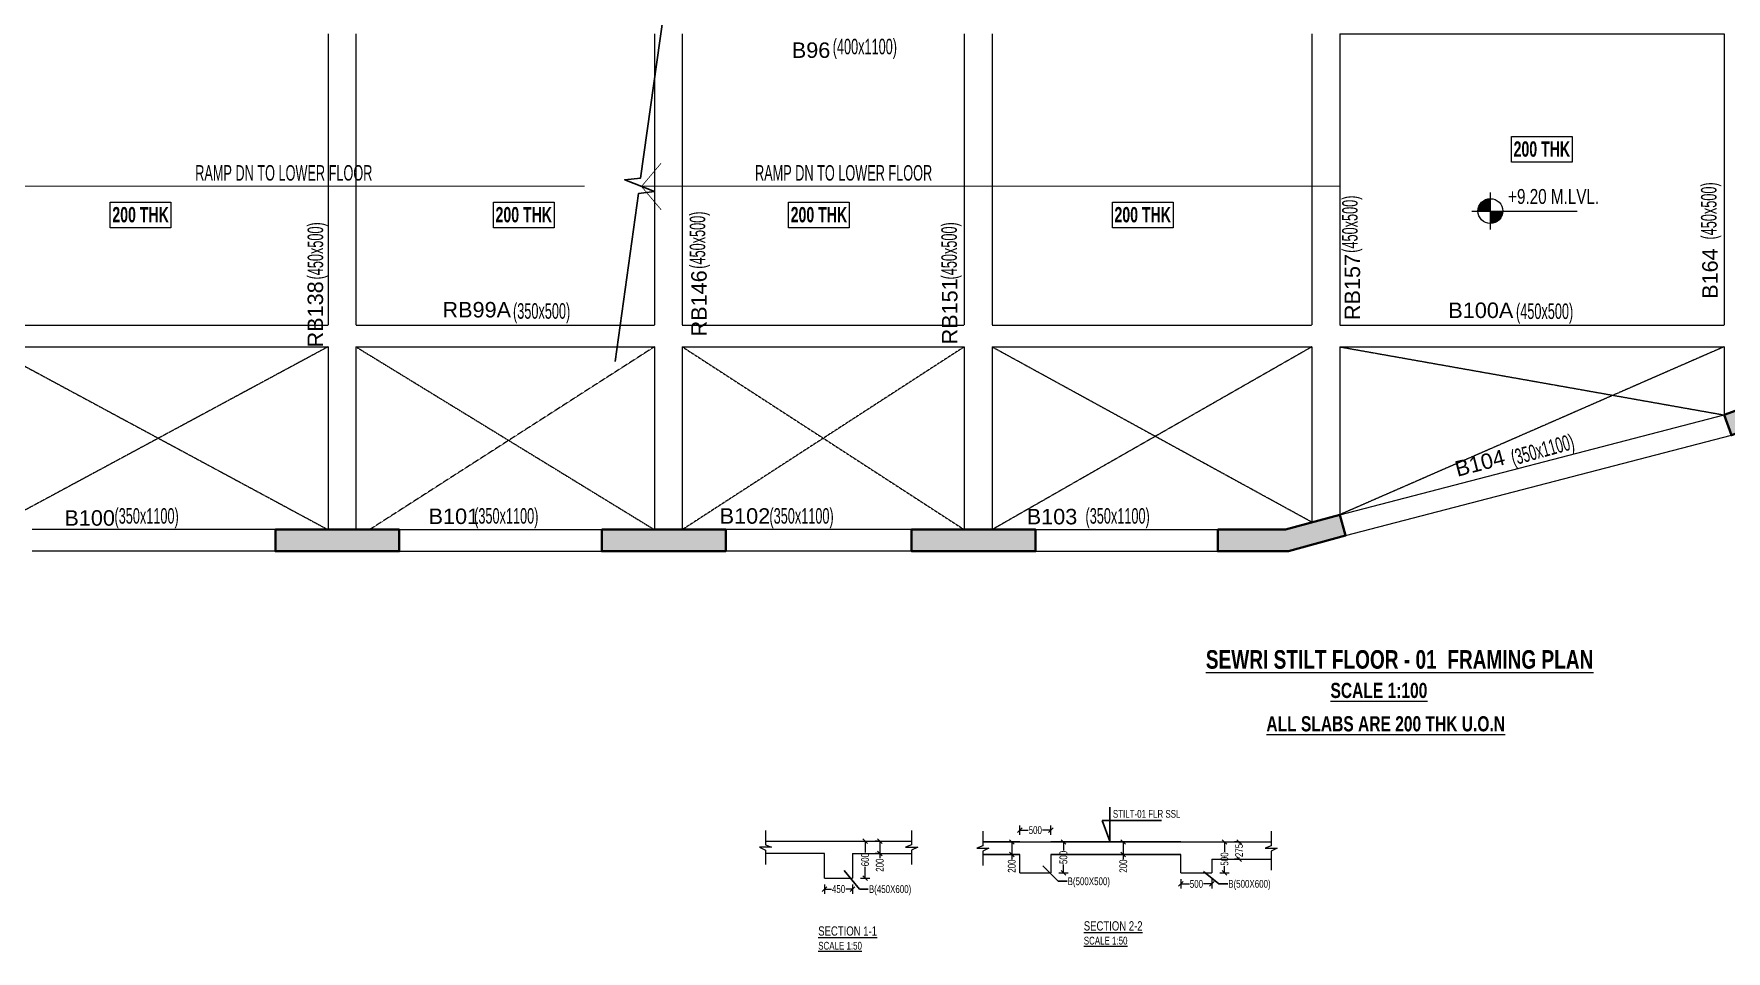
# Model space of a CAD drawing. Header units: millimetres. Extents: x 369 to 70603, y 264 to 64054.
# Drawn here: x 14704 to 42012, y 264 to 15065 of the extents above; entities that cross this region are included whole.
import ezdxf
from ezdxf.enums import TextEntityAlignment as Align

# ---------------------------------------------------------------- set-up
doc = ezdxf.new("R2010")
doc.units = ezdxf.units.MM
doc.linetypes.add('HIDDEN', pattern=[0.375, 0.25, -0.125])
for name, color, linetype, lineweight in [('A-FLOR-IDEN', 11, 'Continuous', 9), ('A-HIDD-ABVE', 8, 'HIDDEN', 20), ('G-____-____-DIMS', 7, 'Continuous', 9), ('G-ANNO-TEXT', 231, 'Continuous', 9), ('S-BEAM', 7, 'Continuous', 18), ('S-BEAM-IDEN', 2, 'Continuous', 9), ('S-COL HATCH', 9, 'Continuous', 0), ('S-COLS', 5, 'Continuous', 35), ('SEC TEXT', 50, 'Continuous', 5)]:
    doc.layers.add(name, color=color, linetype=linetype, lineweight=lineweight)
doc.layers.add('Beam Nos', color=7, linetype='Continuous')
doc.layers.add('dim', color=8, linetype='Continuous')
doc.styles.add('SC-BBS1', font='SansSerif')
doc.styles.add('sd', font='ARIALN.TTF')
doc.styles.add('SOBHA', font='swisscl.ttf')
doc.styles.add('Swis721 LtCn BT', font='swisscl.ttf', dxfattribs={"width": 0.9, "height": 233.355162})
doc.styles.add('Swis721 LtCn BT_1', font='swisscl.ttf', dxfattribs={"height": 240})
doc.styles.add('Swis721 LtCn BT_2', font='swisscl.ttf', dxfattribs={"height": 244.992296})
doc.styles.add('Swis721 LtCn BT_B', font='', dxfattribs={"width": 0.9, "height": 246.918336})
doc.styles.get('Swis721 LtCn BT_B').set_extended_font_data('Swis721 LtCn BT', bold=True)
doc.dimstyles.new('S-50', dxfattribs={"dimscale": 50, "dimtxt": 2.5, "dimasz": 1.5, "dimexe": 1.5, "dimexo": 1.5, "dimgap": 0.1, "dimtad": 0, "dimdec": 0, "dimrnd": 0.0005, "dimzin": 0, "dimdsep": 46, "dimtxsty": 'SOBHA', "dimblk": 'OBLIQUE', "dimcen": 0.09, "dimclrd": 8, "dimclre": 8, "dimclrt": 6, "dimadec": 0, "dimazin": 0, "dimtfac": 1, "dimtdec": 0, "dimtofl": 0, "dimtmove": 0, "dimatfit": 3, "dimfxl": 1.5, "dimfxlon": 1, "dimtolj": 1, "dimtzin": 0, "dimlwd": -1, "dimlwe": -1, "dimarcsym": 0})

# ---------------------------------------------------------------- blocks, each defined once
blk = doc.blocks.new('*U9')
blk.add_lwpolyline([(-31.73, 0), (-1.25, 0), (-0.62, 2.5), (0.62, -2.5), (1.25, 0), (28.62, 0)])
blk = doc.blocks.new('A$Cb7cd9481')
at = {"layer": 'S-COL HATCH', "transparency": 33554687}
h = blk.add_hatch(color=256, dxfattribs=at)
h.dxf.hatch_style = 1
h.paths.add_polyline_path([(23855, -11522), (23735, -11193), (21855, -11874), (21974, -12203)])
h = blk.add_hatch(color=256, dxfattribs=at)
h.dxf.hatch_style = 1
h.paths.add_polyline_path([(15747, -13822), (15654, -13485), (14779, -13724), (13686, -13724), (13686, -14074), (14825, -14074)])
h = blk.add_hatch(color=256, dxfattribs=at)
h.dxf.hatch_style = 1
h.paths.add_polyline_path([(478, -14074), (478, -13724), (-1522, -13724), (-1522, -14074)])
h = blk.add_hatch(color=256, dxfattribs=at)
h.dxf.hatch_style = 1
h.paths.add_polyline_path([(5745, -14074), (5745, -13724), (3745, -13724), (3745, -14074)])
h = blk.add_hatch(color=256, dxfattribs=at)
h.dxf.hatch_style = 1
h.paths.add_polyline_path([(10745, -14074), (10745, -13724), (8745, -13724), (8745, -14074)])
at = {"layer": 'S-COLS', "elevation": 0}
for points in [[(21855, -11874), (21974, -12203), (23855, -11522), (23735, -11193), (21855, -11874)], [(13686, -13724), (14779, -13724), (15654, -13485), (15747, -13822), (14825, -14074), (13686, -14074), (13686, -13724)]]:
    blk.add_lwpolyline(points, dxfattribs=at)
for points in [[(-1522, -13724), (478, -13724), (478, -14074), (-1522, -14074)], [(3745, -13724), (5745, -13724), (5745, -14074), (3745, -14074)], [(8745, -13724), (10745, -13724), (10745, -14074), (8745, -14074)]]:
    blk.add_lwpolyline(points, close=True, dxfattribs=at)
blk = doc.blocks.new('Spot Elevations - M_Spot Elevation - Target Filled-23738-FIRST FLOOR  FRAMING PLAN _NTA_')
at = {"layer": 'G-____-____-DIMS'}
h = blk.add_hatch(color=256, dxfattribs=at)
edge = h.paths.add_edge_path(flags=0)
edge.add_line((0, 0), (-2, 0))
edge.add_arc((0, 0), 2, 90, 180, ccw=False)
edge.add_line((0, 2), (0, 0))
h = blk.add_hatch(color=256, dxfattribs=at)
edge = h.paths.add_edge_path(flags=0)
edge.add_line((0, 0), (2, 0))
edge.add_arc((0, 0), 2, 270, 360, ccw=False)
edge.add_line((0, -2), (0, 0))
for p, q in [((0, -3), (0, 3)), ((-3, 0), (14, 0))]:
    blk.add_line(p, q, dxfattribs=at)
blk.add_circle((0, 0), 2, dxfattribs=at)
blk = doc.blocks.new('_OBLIQUE')
at = {"color": 0, "linetype": 'ByBlock'}
blk.add_line((-0.5, -0.5), (0.5, 0.5), dxfattribs=at)
blk = doc.blocks.new('*D30')
at = {"layer": 'Defpoints', "color": 0, "transparency": 16777216}
for p in [(28377, 2040), (28355, 1840), (28377, 1840)]:
    blk.add_point(p, dxfattribs=at)
at = {"layer": 'S-BEAM', "color": 8, "transparency": 16777216}
for p, q in [((28355, 2040), (28280, 2040)), ((28355, 2040), (28355, 1840)), ((28355, 1840), (28280, 1840)), ((28355, 1840), (28355, 1765))]:
    blk.add_line(p, q, dxfattribs=at)
at = {"layer": 'S-BEAM', "color": 8, "transparency": 16777216, "xscale": 75, "yscale": 75, "zscale": 75}
for p, rotation in [((28355, 2040), 90), ((28355, 1840), 270)]:
    blk.add_blockref('_OBLIQUE', p, dxfattribs=dict(at, rotation=rotation))
at = {"layer": 'S-BEAM', "color": 6, "transparency": 16777216, "insert": (28355, 1651), "char_height": 125, "attachment_point": 5, "rotation": 90, "style": 'SOBHA'}
blk.add_mtext('\\A1;200', dxfattribs=at)
blk = doc.blocks.new('*D34')
at = {"layer": 'Defpoints', "color": 0, "transparency": 16777216}
for p in [(27915, 2040), (28119, 2040), (27915, 1440)]:
    blk.add_point(p, dxfattribs=at)
at = {"layer": 'S-BEAM', "color": 8, "transparency": 16777216}
for p, q in [((28044, 2040), (28194, 2040)), ((28119, 2040), (28119, 1855)), ((28044, 1440), (28194, 1440)), ((28119, 1440), (28119, 1626))]:
    blk.add_line(p, q, dxfattribs=at)
at = {"layer": 'S-BEAM', "color": 8, "transparency": 16777216, "xscale": 75, "yscale": 75, "zscale": 75}
for p, rotation in [((28119, 2040), 90), ((28119, 1440), 270)]:
    blk.add_blockref('_OBLIQUE', p, dxfattribs=dict(at, rotation=rotation))
at = {"layer": 'S-BEAM', "color": 6, "transparency": 16777216, "insert": (28119, 1740), "char_height": 125, "attachment_point": 5, "rotation": 90, "style": 'SOBHA'}
blk.add_mtext('\\A1;600', dxfattribs=at)
blk = doc.blocks.new('*D35')
at = {"layer": 'Defpoints', "color": 0, "transparency": 16777216}
for p in [(31114, 2025), (31318, 2025), (31114, 1526)]:
    blk.add_point(p, dxfattribs=at)
at = {"layer": 'S-BEAM', "color": 8, "transparency": 16777216}
for p, q in [((31243, 2025), (31393, 2025)), ((31318, 2025), (31318, 1890)), ((31318, 1526), (31318, 1661)), ((31243, 1526), (31393, 1526))]:
    blk.add_line(p, q, dxfattribs=at)
at = {"layer": 'S-BEAM', "color": 8, "transparency": 16777216, "xscale": 75, "yscale": 75, "zscale": 75}
for p, rotation in [((31318, 2025), 90), ((31318, 1526), 270)]:
    blk.add_blockref('_OBLIQUE', p, dxfattribs=dict(at, rotation=rotation))
at = {"layer": 'S-BEAM', "color": 6, "transparency": 16777216, "insert": (31318, 1776), "char_height": 125, "attachment_point": 5, "rotation": 90, "style": 'SOBHA'}
blk.add_mtext('\\A1;500', dxfattribs=at)
blk = doc.blocks.new('*D36')
at = {"layer": 'Defpoints', "color": 0, "transparency": 16777216}
for p in [(30614, 2215), (30614, 2025), (31114, 2025)]:
    blk.add_point(p, dxfattribs=at)
at = {"layer": 'S-BEAM', "color": 8, "transparency": 16777216}
for p, q in [((30614, 2140), (30614, 2290)), ((30614, 2215), (30750, 2215)), ((31114, 2215), (30978, 2215)), ((31114, 2140), (31114, 2290))]:
    blk.add_line(p, q, dxfattribs=at)
at = {"layer": 'S-BEAM', "color": 8, "transparency": 16777216, "xscale": 75, "yscale": 75, "zscale": 75, "rotation": 180}
blk.add_blockref('_OBLIQUE', (30614, 2215), dxfattribs=at)
at = {"layer": 'S-BEAM', "color": 8, "transparency": 16777216, "xscale": 75, "yscale": 75, "zscale": 75}
blk.add_blockref('_OBLIQUE', (31114, 2215), dxfattribs=at)
at = {"layer": 'S-BEAM', "color": 6, "transparency": 16777216, "insert": (30864, 2215), "char_height": 125, "attachment_point": 5, "style": 'SOBHA'}
blk.add_mtext('\\A1;500', dxfattribs=at)
blk = doc.blocks.new('*D31')
at = {"layer": 'Defpoints', "color": 0, "transparency": 16777216}
for p in [(34176, 2025), (34153, 1750), (34176, 1750)]:
    blk.add_point(p, dxfattribs=at)
at = {"layer": 'S-BEAM', "color": 8, "transparency": 16777216}
for p, q in [((34153, 2025), (34078, 2025)), ((34153, 2025), (34153, 2002)), ((34153, 1750), (34078, 1750)), ((34153, 1750), (34153, 1774))]:
    blk.add_line(p, q, dxfattribs=at)
at = {"layer": 'S-BEAM', "color": 8, "transparency": 16777216, "xscale": 75, "yscale": 75, "zscale": 75}
for p, rotation in [((34153, 2025), 90), ((34153, 1750), 270)]:
    blk.add_blockref('_OBLIQUE', p, dxfattribs=dict(at, rotation=rotation))
at = {"layer": 'S-BEAM', "color": 6, "transparency": 16777216, "insert": (34153, 1888), "char_height": 125, "attachment_point": 5, "rotation": 90, "style": 'SOBHA'}
blk.add_mtext('\\A1;275', dxfattribs=at)
blk = doc.blocks.new('*D37')
at = {"layer": 'Defpoints', "color": 0, "transparency": 16777216}
for p in [(33714, 2025), (33918, 2025), (33714, 1525)]:
    blk.add_point(p, dxfattribs=at)
at = {"layer": 'S-BEAM', "color": 8, "transparency": 16777216}
for p, q in [((33843, 2025), (33993, 2025)), ((33918, 2025), (33918, 1865)), ((33843, 1525), (33993, 1525)), ((33918, 1525), (33918, 1636))]:
    blk.add_line(p, q, dxfattribs=at)
at = {"layer": 'S-BEAM', "color": 8, "transparency": 16777216, "xscale": 75, "yscale": 75, "zscale": 75}
for p, rotation in [((33918, 2025), 90), ((33918, 1525), 270)]:
    blk.add_blockref('_OBLIQUE', p, dxfattribs=dict(at, rotation=rotation))
at = {"layer": 'S-BEAM', "color": 6, "transparency": 16777216, "insert": (33918, 1750), "char_height": 125, "attachment_point": 5, "rotation": 90, "style": 'SOBHA'}
blk.add_mtext('\\A1;500', dxfattribs=at)
blk = doc.blocks.new('*D32')
at = {"layer": 'Defpoints', "color": 0, "transparency": 16777216}
for p in [(32307, 2025), (32284, 1825), (32307, 1825)]:
    blk.add_point(p, dxfattribs=at)
at = {"layer": 'S-BEAM', "color": 8, "transparency": 16777216}
for p, q in [((32284, 2025), (32209, 2025)), ((32284, 2025), (32284, 1825)), ((32284, 1825), (32209, 1825)), ((32284, 1825), (32284, 1750))]:
    blk.add_line(p, q, dxfattribs=at)
at = {"layer": 'S-BEAM', "color": 8, "transparency": 16777216, "xscale": 75, "yscale": 75, "zscale": 75}
for p, rotation in [((32284, 2025), 90), ((32284, 1825), 270)]:
    blk.add_blockref('_OBLIQUE', p, dxfattribs=dict(at, rotation=rotation))
at = {"layer": 'S-BEAM', "color": 6, "transparency": 16777216, "insert": (32284, 1636), "char_height": 125, "attachment_point": 5, "rotation": 90, "style": 'SOBHA'}
blk.add_mtext('\\A1;200', dxfattribs=at)
blk = doc.blocks.new('*D38')
at = {"layer": 'Defpoints', "color": 0, "transparency": 16777216}
for p in [(30517, 2025), (30485, 1825), (30517, 1825)]:
    blk.add_point(p, dxfattribs=at)
at = {"layer": 'S-BEAM', "color": 8, "transparency": 16777216}
for p, q in [((30485, 2025), (30410, 2025)), ((30485, 2025), (30485, 1825)), ((30485, 1825), (30410, 1825)), ((30485, 1825), (30485, 1750))]:
    blk.add_line(p, q, dxfattribs=at)
at = {"layer": 'S-BEAM', "color": 8, "transparency": 16777216, "xscale": 75, "yscale": 75, "zscale": 75}
for p, rotation in [((30485, 2025), 90), ((30485, 1825), 270)]:
    blk.add_blockref('_OBLIQUE', p, dxfattribs=dict(at, rotation=rotation))
at = {"layer": 'S-BEAM', "color": 6, "transparency": 16777216, "insert": (30485, 1636), "char_height": 125, "attachment_point": 5, "rotation": 90, "style": 'SOBHA'}
blk.add_mtext('\\A1;200', dxfattribs=at)
blk = doc.blocks.new('*D39')
at = {"layer": 'Defpoints', "color": 0, "transparency": 16777216}
for p in [(33214, 1525, 0), (33714, 1525, 0), (33714, 1348)]:
    blk.add_point(p, dxfattribs=at)
at = {"layer": 'S-BEAM', "color": 8, "transparency": 16777216}
for p, q in [((33214, 1423), (33214, 1273)), ((33714, 1423), (33714, 1273)), ((33214, 1348), (33350, 1348)), ((33714, 1348), (33578, 1348))]:
    blk.add_line(p, q, dxfattribs=at)
at = {"layer": 'S-BEAM', "color": 8, "transparency": 16777216, "xscale": 75, "yscale": 75, "zscale": 75, "rotation": 180}
blk.add_blockref('_OBLIQUE', (33214, 1348), dxfattribs=at)
at = {"layer": 'S-BEAM', "color": 8, "transparency": 16777216, "xscale": 75, "yscale": 75, "zscale": 75}
blk.add_blockref('_OBLIQUE', (33714, 1348), dxfattribs=at)
at = {"layer": 'S-BEAM', "color": 6, "transparency": 16777216, "insert": (33464, 1348), "char_height": 125, "attachment_point": 5, "style": 'SOBHA'}
blk.add_mtext('\\A1;500', dxfattribs=at)
blk = doc.blocks.new('*D33')
at = {"layer": 'Defpoints', "color": 0, "transparency": 16777216}
for p in [(27465, 1440, 0), (27915, 1440, 0), (27915, 1265)]:
    blk.add_point(p, dxfattribs=at)
at = {"layer": 'S-BEAM', "color": 8, "transparency": 16777216}
for p, q in [((27465, 1340), (27465, 1190)), ((27465, 1265), (27575, 1265)), ((27915, 1265), (27805, 1265)), ((27915, 1340), (27915, 1190))]:
    blk.add_line(p, q, dxfattribs=at)
at = {"layer": 'S-BEAM', "color": 8, "transparency": 16777216, "xscale": 75, "yscale": 75, "zscale": 75, "rotation": 180}
blk.add_blockref('_OBLIQUE', (27465, 1265), dxfattribs=at)
at = {"layer": 'S-BEAM', "color": 8, "transparency": 16777216, "xscale": 75, "yscale": 75, "zscale": 75}
blk.add_blockref('_OBLIQUE', (27915, 1265), dxfattribs=at)
at = {"layer": 'S-BEAM', "color": 6, "transparency": 16777216, "insert": (27690, 1265), "char_height": 125, "attachment_point": 5, "style": 'SOBHA'}
blk.add_mtext('\\A1;450', dxfattribs=at)

msp = doc.modelspace()

# ---------------------------------------------------------------- linework, layer by layer
at = {"layer": 'A-FLOR-IDEN', "color": 8, "flags": 128}
msp.add_lwpolyline([(39526.7, 13408.1), (39526.7, 12996.3), (38549.2, 12996.3), (38549.2, 13408.1)], close=True, dxfattribs=at)
at = {"layer": 'A-FLOR-IDEN', "color": 8, "elevation": 0, "flags": 128}
for points in [[(16915.5, 12348.7), (16915.5, 11936.9), (15938, 11936.9), (15938, 12348.7)], [(23098.8, 12348.7), (23098.8, 11936.9), (22121.3, 11936.9), (22121.3, 12348.7)], [(27861.3, 12348.7), (27861.3, 11936.9), (26883.8, 11936.9), (26883.8, 12348.7)], [(33086.3, 12348.7), (33086.3, 11936.9), (32108.8, 11936.9), (32108.8, 12348.7)]]:
    msp.add_lwpolyline(points, close=True, dxfattribs=at)
at = {"layer": 'A-HIDD-ABVE', "linetype": 'HIDDEN'}
for p, q in [((13977.5, 10015.1), (19451.6, 7065.1, 0)), ((19451.6, 10015.1), (13977.5, 7065.1)), ((19901.6, 10015.1), (24718.4, 7065.1)), ((24718.4, 10015.1), (20123.1, 7065.1)), ((25168.4, 10015.1), (29718.4, 7065.1)), ((29718.4, 10015.1), (25168.4, 7065.1)), ((30168.4, 10015.1), (35327.5, 7188.7)), ((35327.5, 10015.1), (30168.4, 7065.1)), ((35777.5, 10015.1), (41977.9, 8916.2, 0)), ((41977.5, 10015.1), (35777.5, 7305.7))]:
    msp.add_line(p, q, dxfattribs=at)
at = {"layer": 'Beam Nos'}
for p, q in [((30614, 2025.5), (30015.6, 2025.5)), ((31114, 2025.5, 0), (33214, 2025.5, 0)), ((30614, 1825.5), (30015.6, 1825.5)), ((31114, 1825.5, 0), (33214, 1825.5, 0))]:
    msp.add_line(p, q, dxfattribs=at)
at = {"layer": 'dim', "color": 5}
for p, q in [((32068.7, 2040.1, 0), (32068.7, 2584.6, 0)), ((32068.7, 2040.1, 0), (31944.7, 2370.5, 0)), ((31944.7, 2370.5, 0), (32899.2, 2370.5, 0))]:
    msp.add_line(p, q, dxfattribs=at)
at = {"layer": 'S-BEAM', "linetype": 'HIDDEN'}
for p, q in [((19451.6, 15065.1), (19451.6, 10365.1)), ((19901.6, 15065.1), (19901.6, 10365.1)), ((24718.4, 15065.1), (24718.4, 10365.1)), ((25168.4, 15065.1), (25168.4, 10365.1)), ((29718.4, 15065.1), (29718.4, 10365.1)), ((30168.4, 15065.1), (30168.4, 10365.1)), ((35327.5, 15065.1), (35327.5, 10365.1)), ((35777.5, 15065.1), (41977.5, 15065.1)), ((35777.5, 15065.1), (35777.5, 10365.1)), ((41977.5, 15065.1), (41977.5, 10365.1))]:
    msp.add_line(p, q, dxfattribs=at)
at = {"layer": 'S-BEAM'}
for p, q in [((19451.6, 10015.1), (19451.6, 7065.1, 0)), ((19901.6, 10015.1), (19901.6, 7065.1, 0)), ((24718.4, 10015.1), (24718.4, 7065.1)), ((25168.4, 10015.1), (25168.4, 7065.1)), ((29718.4, 10015.1), (29718.4, 7065.1)), ((30168.4, 10015.1), (30168.4, 7065.1)), ((35327.5, 10015.1), (35327.5, 7188.7)), ((35777.5, 10015.1), (35777.5, 7305.7)), ((41977.5, 10015.1), (41977.5, 8917.7)), ((35777.5, 7305.7, 0), (41977.5, 8917.7, 0)), ((35869.8, 6968, 0), (42097.1, 8587.2, 0)), ((18601.6, 7066.3, 0), (14677.5, 7066.3)), ((20601.6, 7066.3, 0), (23868.4, 7066.3)), ((28868.4, 7066.3, 0), (25868.4, 7066.3)), ((30868.4, 7066.3, 0), (33809.3, 7066.3)), ((18601.6, 6716.3, 0), (14677.5, 6716.3)), ((20601.6, 6716.3, 0), (23868.4, 6716.3)), ((28868.4, 6716.3, 0), (25868.4, 6716.3)), ((30868.4, 6716.3, 0), (33809.3, 6716.3)), ((26511.2, 2040.1, 0), (28869.1, 2040.1, 0)), ((33214, 2025.5, 0), (34668, 2025.5, 0)), ((27465.2, 1840.1, 0), (26511.2, 1840.1, 0)), ((27465.2, 1440.1, 0), (27465.2, 1840.1, 0)), ((27915.2, 1840.1, 0), (28869.1, 1840.1, 0)), ((27915.2, 1840.1, 0), (27915.2, 1440.1, 0)), ((30614, 1525.7), (30614, 1825.5)), ((31114, 1825.5, 0), (31114, 1525.7, 0)), ((33214, 1525.5, 0), (33214, 1825.5, 0)), ((33714, 1750.5, 0), (34668, 1750.5, 0)), ((33714, 1750.5, 0), (33714, 1525.5, 0)), ((27465.2, 1440.1, 0), (27915.2, 1440.1, 0)), ((30614, 1525.7), (31114, 1525.7, 0)), ((30614, 1525.7), (30614, 1525.7)), ((33214, 1525.5, 0), (33714, 1525.5, 0))]:
    msp.add_line(p, q, dxfattribs=at)
at = {"layer": 'S-BEAM', "const_width": 12.5, "elevation": 0}
for points in [[(24826.1, 12227.6), (24509.7, 12602.6), (24826.1, 12977.6)], [(23590.5, 12606.9), (13955.4, 12606.9)], [(35777.5, 12606.9), (24509.9, 12606.9)]]:
    msp.add_lwpolyline(points, dxfattribs=at)
at = {"layer": 'S-BEAM', "linetype": 'HIDDEN', "elevation": 0}
for points in [[(13977.5, 10365.1), (19451.6, 10365.1)], [(19901.6, 10365.1), (24718.4, 10365.1)], [(25168.4, 10365.1), (29718.4, 10365.1)], [(30168.4, 10365.1), (35327.5, 10365.1)], [(35777.5, 10365.1), (41977.5, 10365.1)]]:
    msp.add_lwpolyline(points, dxfattribs=at)
at = {"layer": 'S-BEAM', "elevation": 0}
for points in [[(13977.5, 10015.1), (19451.6, 10015.1)], [(19901.6, 10015.1), (24718.4, 10015.1)], [(25168.4, 10015.1), (29718.4, 10015.1)], [(30168.4, 10015.1), (35327.5, 10015.1)], [(35777.5, 10015.1), (41977.5, 10015.1)]]:
    msp.add_lwpolyline(points, dxfattribs=at)
at = {"layer": 'S-BEAM', "color": 8, "elevation": 0}
for points in [[(26511.2, 2212), (26511.2, 1977.5), (26608, 1941.3), (26414.3, 1941.3), (26511.2, 1893.4), (26511.2, 1659.4)], [(28869.1, 2212), (28869.1, 1977.5), (28772.3, 1941.3), (28966.1, 1941.3), (28869.1, 1893.4), (28869.1, 1659.4)], [(30015.6, 2197.4), (30015.6, 1962.9), (29918.8, 1926.6), (30112.6, 1926.6), (30015.6, 1878.8), (30015.6, 1644.8)], [(34668, 2197.4), (34668, 1962.9), (34571.2, 1926.6), (34765, 1926.6), (34668, 1878.8), (34668, 1569.8)]]:
    msp.add_lwpolyline(points, dxfattribs=at)
at = {"layer": 'S-COL HATCH'}
msp.add_line((30614, 2025.5), (31114, 2025.5, 0), dxfattribs=at)

# ---------------------------------------------------------------- block references
at = {"xscale": -100, "yscale": 100, "zscale": 100, "rotation": 82.03946666592795}
msp.add_blockref('*U9', (24478.8, 12615.1), dxfattribs=at)
at = {"layer": 'G-____-____-DIMS', "xscale": 99.99999999999991, "yscale": 99.99999999999991, "zscale": 99.99999999999991}
msp.add_blockref('Spot Elevations - M_Spot Elevation - Target Filled-23738-FIRST FLOOR  FRAMING PLAN _NTA_', (38207.8, 12205.6, 0), dxfattribs=at)
at = {"layer": 'S-BEAM'}
msp.add_blockref('A$Cb7cd9481', (20123.1, 20790.3), dxfattribs=at)

# ---------------------------------------------------------------- texts
at = {"layer": 'A-FLOR-IDEN', "color": 1, "char_height": 246.92, "width": 1155, "attachment_point": 2, "line_spacing_factor": 0.964267, "style": 'Swis721 LtCn BT_B'}
for insert in [(39037.9, 13330.1), (16426.7, 12270.7), (22610.1, 12270.7), (27372.6, 12270.7), (32597.5, 12270.7)]:
    msp.add_mtext('200 THK', dxfattribs=dict(at, insert=insert))
at = {"layer": 'Beam Nos', "color": 3, "style": 'SC-BBS1'}
for s, p in [('B96', (27245.5, 14602.2, 0)), ('RB99A', (21851.1, 10413.8, 0)), ('B100A', (38053.4, 10404.8, 0)), ('B100', (15605, 7053.8, 0)), ('B101', (21481.7, 7080.8, 0)), ('B102', (26178.9, 7085.5, 0)), ('B103', (31133.7, 7075.3, 0))]:
    msp.add_text(s, height=250, dxfattribs=at).set_placement(p, align=Align.BOTTOM_CENTER)
for s, p in [('RB157', (36180, 10979.2, 0)), ('B164', (41951.1, 11196.9, 0)), ('RB146', (25636.5, 10716.1, 0)), ('RB138', (19446.4, 10538.6)), ('RB151', (29683.1, 10587.5, 0))]:
    msp.add_text(s, height=250, rotation=90, dxfattribs=at).set_placement(p, align=Align.BOTTOM_CENTER)
at = {"layer": 'Beam Nos', "style": 'SC-BBS1'}
msp.add_text('B104', height=250, rotation=14.57455, dxfattribs=at).set_placement((38088.8, 7947, 0), align=Align.BOTTOM_CENTER)
at = {"layer": 'dim', "color": 6, "char_height": 125, "attachment_point": 1, "style": 'SOBHA'}
for s, insert in [('\\A1;STILT-01 FLR SSL', (32116.3, 2541.7, 0)), ('\\A1; B(500X500) ', (31350.1, 1453.9, 0)), ('\\A1; B(500X600) ', (33942.2, 1412.6, 0)), ('\\A1; B(450X600) ', (28143.3, 1327.2))]:
    msp.add_mtext(s, dxfattribs=dict(at, insert=insert))
at = {"layer": 'G-____-____-DIMS', "insert": (38493.2, 12561.2, 0), "char_height": 240, "width": 1683.881, "attachment_point": 1, "line_spacing_factor": 0.970126, "style": 'Swis721 LtCn BT_1'}
msp.add_mtext('+9.20 M.LVL.', dxfattribs=at)
at = {"layer": 'G-ANNO-TEXT', "color": 6, "insert": (33616.2, 5120.9), "char_height": 300, "width": 6923.66, "attachment_point": 1, "line_spacing_factor": 0.971848, "style": 'Swis721 LtCn BT_2'}
msp.add_mtext('{\\fSwis721 LtCn BT|b1|i0|c0|p34;\\LSEWRI STILT FLOOR - 01  FRAMING PLAN }', dxfattribs=at)
at = {"layer": 'G-ANNO-TEXT', "color": 1, "char_height": 244.992, "attachment_point": 1, "line_spacing_factor": 0.971848, "style": 'Swis721 LtCn BT_2'}
for s, insert, width in [('{\\fSwis721 LtCn BT|b1|i0|c0|p34;\\LSCALE 1:100}', (35627.4, 4593.3), 1551.037), ('{\\fSwis721 LtCn BT|b1|i0|c0|p34;\\LALL SLABS ARE 200 THK U.O.N}', (34593.2, 4054.9), 3728.693)]:
    msp.add_mtext(s, dxfattribs=dict(at, insert=insert, width=width))
at = {"layer": 'S-BEAM-IDEN', "style": 'Swis721 LtCn BT', "width": 0.8}
for s, rotation, p in [('(400x1100)', 360, (27595.3, 14735.5)), ('(450x500)', 90, (41856.6, 11746.2)), ('(450x500)', 90, (36065, 11532.7)), ('(450x500)', 90, (25537.9, 11274.9)), ('(450x500)', 90, (19372.4, 11101.9)), ('(450x500)', 90, (29598.3, 11101.9)), ('(350x500)', 360, (22436.4, 10468.6)), ('(450x500)', 360, (38621.3, 10464.5)), ('(350x1100)', 15.48324, (38582.1, 8097.6)), ('(350x1100)', 360, (16005.5, 7161.9)), ('(350x1100)', 360, (21809, 7161.9)), ('(350x1100)', 360, (26574, 7161.9)), ('(350x1100)', 360, (31674.2, 7161.9))]:
    msp.add_text(s, height=250, rotation=rotation, dxfattribs=at).set_placement(p)
for p in [(17308.4, 12696.8), (26341.4, 12696.8)]:
    msp.add_text('RAMP DN TO LOWER FLOOR', height=250, dxfattribs=at).set_placement(p)
at = {"layer": 'SEC TEXT', "color": 1, "linetype": 'ByBlock', "char_height": 150, "width": 1170.106, "attachment_point": 1, "rotation": 0.01072, "style": 'sd'}
for s, insert in [('{\\fSwis721 LtCn BT|b0|i0|c0|p34;\\LSECTION 1-1\\P\\H0.83333x;SCALE 1:50}', (27361.6, 663.7)), ('{\\fSwis721 LtCn BT|b0|i0|c0|p34;\\LSECTION 2-2\\P\\H0.83333x;SCALE 1:50}', (31646.8, 745.8))]:
    msp.add_mtext(s, dxfattribs=dict(at, insert=insert))

# ---------------------------------------------------------------- dimensions: what is measured, and where the dimension line sits
at = {"layer": 'S-BEAM'}
dim = msp.add_linear_dim(base=(30614, 2215.5), p1=(31114, 2025.5, 0), p2=(30614, 2025.5), dimstyle='S-50', dxfattribs=at)
dim.commit()
dim.dimension.update_dxf_attribs({"geometry": '*D36', "text_midpoint": (30864, 2215.5)})
for base, p1, p2, picture, middle in [((28118.7, 2040.1, 0), (27915.2, 1440.1, 0), (27915.2, 2040.1, 0), '*D34', (28118.7, 1740.1, 0)), ((28354.5, 1840.1), (28377, 2040.1, 0), (28377, 1840.1, 0), '*D30', (28354.5, 1651)), ((31317.5, 2025.5, 0), (31114, 1525.7, 0), (31114, 2025.5, 0), '*D35', (31317.5, 1775.6, 0)), ((32284.5, 1825.5, 0), (32307, 2025.5, 0), (32307, 1825.5, 0), '*D32', (32284.5, 1636.3, 0)), ((34153.4, 1750.5, 0), (34175.9, 2025.5, 0), (34175.9, 1750.5, 0), '*D31', (34153.4, 1888, 0))]:
    dim = msp.add_linear_dim(base=base, p1=p1, p2=p2, angle=90, dimstyle='S-50', dxfattribs=at)
    dim.commit()
    dim.dimension.update_dxf_attribs({"geometry": picture, "text_midpoint": middle})
for p1, p2, distance, picture, middle in [((30517.3, 2025.5), (30517.3, 1825.5), -32.7, '*D38', (30484.7, 1636.3)), ((27465.2, 1440.1, 0), (27915.2, 1440.1, 0), -174.7, '*D33', (27690.2, 1265.5)), ((33214, 1525.5, 0), (33714, 1525.5, 0), -177.7, '*D39', (33464, 1347.8))]:
    dim = msp.add_aligned_dim(p1=p1, p2=p2, distance=distance, dimstyle='S-50', dxfattribs=at)
    dim.commit()
    dim.dimension.update_dxf_attribs({"geometry": picture, "text_midpoint": middle})
dim = msp.add_linear_dim(base=(33917.5, 2025.5, 0), p1=(33714, 1525.5, 0), p2=(33714, 2025.5, 0), angle=90, dimstyle='S-50', dxfattribs=at)
dim.commit()
dim.dimension.update_dxf_attribs({"geometry": '*D37', "text_midpoint": (33917.5, 1750.5, 0), "dimtype": 160})

# ---------------------------------------------------------------- leaders
at = {"layer": 'dim'}
for points in [[(30988.3, 1639.2), (31233.3, 1391.5), (31376.3, 1391.5)], [(27781.5, 1562.5), (28026.5, 1264.8), (28169.5, 1264.8)], [(33580.3, 1547.9), (33825.4, 1350.2), (33968.4, 1350.2)]]:
    msp.add_leader(points, dimstyle='S-50', dxfattribs=at)

doc.saveas('drawing.dxf')
